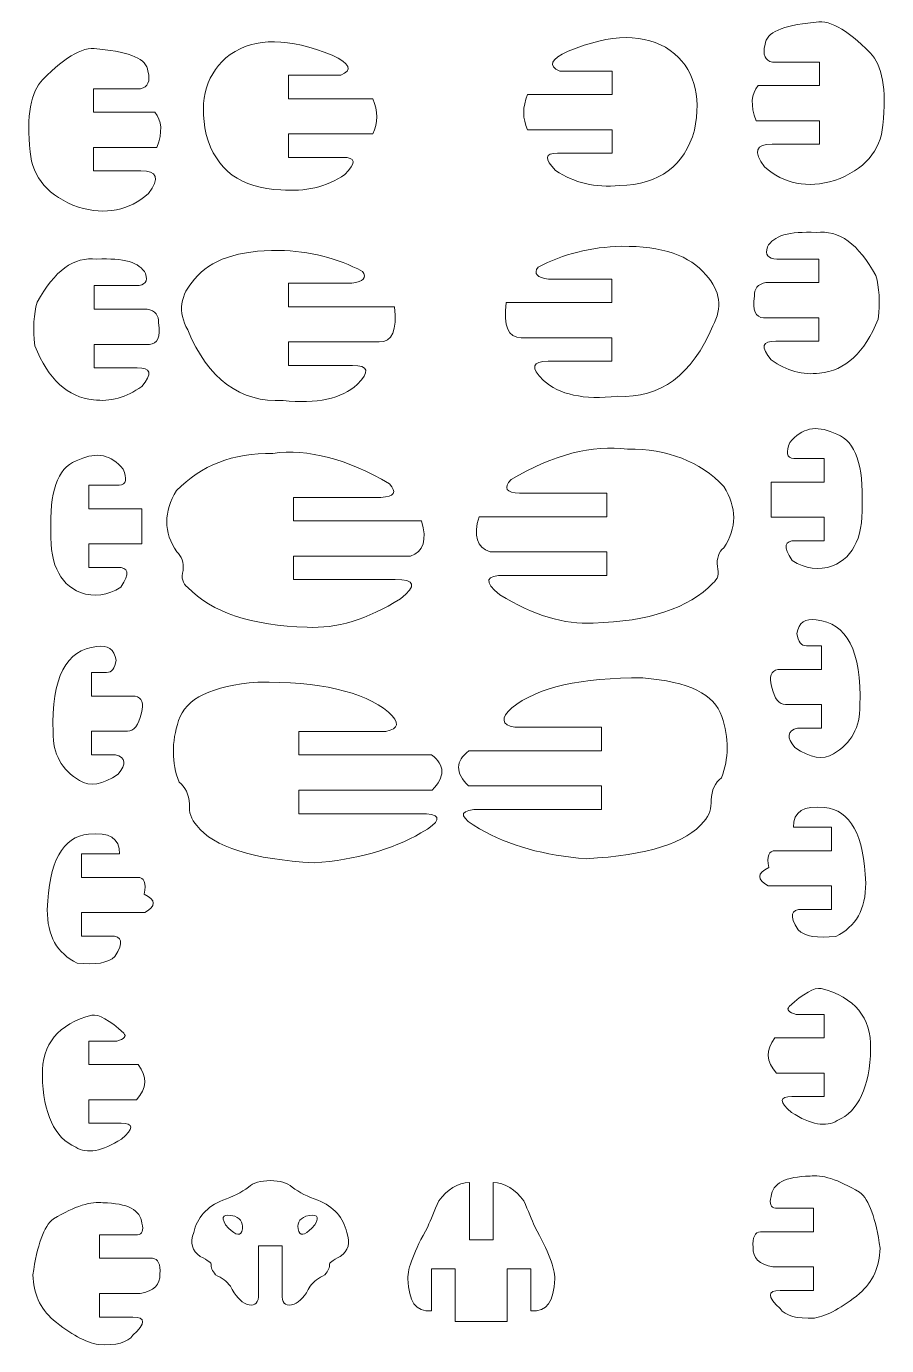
# Model space of a CAD drawing. Header units: inches. Extents: x -299 to 294, y -109 to 223.
# Drawn here: x 192.5 to 294.1, y -105.2 to 50.8 of the extents above; entities that cross this region are included whole.
import ezdxf

# ---------------------------------------------------------------- set-up
doc = ezdxf.new("R2010")
doc.units = ezdxf.units.IN
doc.header["$MEASUREMENT"] = 0
doc.layers.add('Layer 1', color=7, linetype='Continuous')

msp = doc.modelspace()

# ---------------------------------------------------------------- linework, layer by layer
at = {"layer": 'Layer 1', "color": 1, "lineweight": 9}
for points, knots in [([(280.6075, 36.8656), (278.6481, 36.9035), (278.3497, 36.012), (279.7126, 34.1896), (279.7126, 34.1896), (281.9865, 32.17), (284.7441, 31.6367), (287.9851, 32.5901), (287.9851, 32.5901), (291.5008, 33.8661), (293.4036, 36.0473), (293.6939, 39.1335), (293.6939, 39.1335), (294.1253, 43.3984), (293.6238, 46.242), (292.1899, 47.6641), (292.1899, 47.6641), (289.4001, 50.5399), (287.1585, 51.7355), (285.4652, 51.2507), (285.4652, 51.2507), (281.8211, 50.9433), (279.918, 50.0873), (279.7568, 48.6819), (279.7568, 48.6819), (279.4666, 47.439), (279.7568, 46.7433), (280.6273, 46.5944)], [0, 0, 0, 0, 0.14285714, 0.14285714, 0.14285714, 0.14285715, 0.28571429, 0.28571429, 0.28571429, 0.2857143, 0.42857143, 0.42857143, 0.42857143, 0.42857144, 0.57142857, 0.57142857, 0.57142857, 0.57142858, 0.71428571, 0.71428571, 0.71428571, 0.71428572, 0.85714286, 0.85714286, 0.85714286, 0.85714287, 1, 1, 1, 1]), ([(255.251, 35.8005), (253.7192, 35.841), (253.6383, 35.1657), (255.0092, 33.7733), (255.0092, 33.7733), (257.2025, 32.3032), (259.7182, 31.7055), (262.5563, 31.9801), (262.5563, 31.9801), (267.2812, 32.1253), (270.2324, 34.3065), (271.4094, 38.5235), (271.4094, 38.5235), (272.2965, 42.7399), (271.345, 45.8905), (268.5551, 47.9749), (268.5551, 47.9749), (265.6041, 50.0106), (261.5886, 49.9784), (256.5089, 47.8781), (256.5089, 47.8781), (254.3965, 46.916), (254.0577, 46.1331), (255.493, 45.5293)], [0, 0, 0, 0, 0.16666667, 0.16666667, 0.16666667, 0.16666668, 0.33333333, 0.33333333, 0.33333333, 0.33333334, 0.5, 0.5, 0.5, 0.50000001, 0.66666667, 0.66666667, 0.66666667, 0.66666668, 0.83333333, 0.83333333, 0.83333333, 0.83333334, 1, 1, 1, 1]), ([(205.9824, 33.7136), (207.9418, 33.7515), (208.2402, 32.8599), (206.8774, 31.0376), (206.8774, 31.0376), (204.6035, 29.018), (201.8458, 28.4847), (198.6049, 29.4381), (198.6049, 29.4381), (195.0891, 30.714), (193.1863, 32.8953), (192.896, 35.9815), (192.896, 35.9815), (192.4646, 40.2464), (192.9661, 43.09), (194.4001, 44.512), (194.4001, 44.512), (197.1898, 47.3878), (199.4314, 48.5835), (201.1247, 48.0987), (201.1247, 48.0987), (204.7689, 47.7913), (206.6719, 46.9353), (206.8332, 45.5299), (206.8332, 45.5299), (207.1233, 44.2869), (206.8332, 43.5912), (205.9626, 43.4423)], [0, 0, 0, 0, 0.14285714, 0.14285714, 0.14285714, 0.14285715, 0.28571429, 0.28571429, 0.28571429, 0.2857143, 0.42857143, 0.42857143, 0.42857143, 0.42857144, 0.57142857, 0.57142857, 0.57142857, 0.57142858, 0.71428571, 0.71428571, 0.71428571, 0.71428572, 0.85714286, 0.85714286, 0.85714286, 0.85714287, 1, 1, 1, 1]), ([(229.8592, 35.3095), (231.391, 35.3499), (231.4719, 34.6746), (230.101, 33.2822), (230.101, 33.2822), (227.9077, 31.8122), (225.392, 31.2145), (222.554, 31.4891), (222.554, 31.4891), (217.829, 31.6342), (214.8778, 33.8155), (213.7008, 38.0325), (213.7008, 38.0325), (212.8138, 42.2488), (213.7653, 45.3994), (216.5552, 47.4839), (216.5552, 47.4839), (219.5062, 49.5196), (223.5216, 49.4873), (228.6013, 47.387), (228.6013, 47.387), (230.7137, 46.4249), (231.0526, 45.642), (229.6172, 45.0382)], [0, 0, 0, 0, 0.16666667, 0.16666667, 0.16666667, 0.16666668, 0.33333333, 0.33333333, 0.33333333, 0.33333334, 0.5, 0.5, 0.5, 0.50000001, 0.66666667, 0.66666667, 0.66666667, 0.66666668, 0.83333333, 0.83333333, 0.83333333, 0.83333334, 1, 1, 1, 1]), ([(251.6974, 42.7413), (251.6974, 42.7413), (261.676, 42.7413), (261.676, 42.7413), (261.676, 42.7413), (261.676, 42.7413), (261.676, 45.5293), (261.676, 45.5293), (261.676, 45.5293), (261.676, 45.5293), (255.493, 45.5293), (255.493, 45.5293)], [0, 0, 0, 0, 0.33333333, 0.33333333, 0.33333333, 0.33333334, 0.66666667, 0.66666667, 0.66666667, 0.66666668, 1, 1, 1, 1]), ([(278.9345, 43.8064), (278.9345, 43.8064), (286.1946, 43.8064), (286.1946, 43.8064), (286.1946, 43.8064), (286.1946, 43.8064), (286.1946, 46.5944), (286.1946, 46.5944), (286.1946, 46.5944), (286.1946, 46.5944), (280.6277, 46.5944), (280.6277, 46.5944)], [0, 0, 0, 0, 0.33333333, 0.33333333, 0.33333333, 0.33333334, 0.66666667, 0.66666667, 0.66666667, 0.66666668, 1, 1, 1, 1]), ([(233.4129, 42.2502), (233.4129, 42.2502), (223.4342, 42.2502), (223.4342, 42.2502), (223.4342, 42.2502), (223.4342, 42.2502), (223.4342, 45.0382), (223.4342, 45.0382), (223.4342, 45.0382), (223.4342, 45.0382), (229.6172, 45.0382), (229.6172, 45.0382)], [0, 0, 0, 0, 0.33333333, 0.33333333, 0.33333333, 0.33333334, 0.66666667, 0.66666667, 0.66666667, 0.66666668, 1, 1, 1, 1]), ([(207.6554, 40.6543), (207.6554, 40.6543), (200.3953, 40.6543), (200.3953, 40.6543), (200.3953, 40.6543), (200.3953, 40.6543), (200.3953, 43.4423), (200.3953, 43.4423), (200.3953, 43.4423), (200.3953, 43.4423), (205.9622, 43.4423), (205.9622, 43.4423)], [0, 0, 0, 0, 0.33333333, 0.33333333, 0.33333333, 0.33333334, 0.66666667, 0.66666667, 0.66666667, 0.66666668, 1, 1, 1, 1]), ([(280.6083, 36.8656), (280.6083, 36.8656), (286.1946, 36.8656), (286.1946, 36.8656), (286.1946, 36.8656), (286.1946, 36.8656), (286.1946, 39.6536), (286.1946, 39.6536), (286.1946, 39.6536), (286.1946, 39.6536), (278.6925, 39.6536), (278.6925, 39.6536)], [0, 0, 0, 0, 0.33333333, 0.33333333, 0.33333333, 0.33333334, 0.66666667, 0.66666667, 0.66666667, 0.66666668, 1, 1, 1, 1]), ([(229.8592, 35.3095), (229.8592, 35.3095), (223.4342, 35.3095), (223.4342, 35.3095), (223.4342, 35.3095), (223.4342, 35.3095), (223.4342, 38.0975), (223.4342, 38.0975), (223.4342, 38.0975), (223.4342, 38.0975), (233.4129, 38.0975), (233.4129, 38.0975)], [0, 0, 0, 0, 0.33333333, 0.33333333, 0.33333333, 0.33333334, 0.66666667, 0.66666667, 0.66666667, 0.66666668, 1, 1, 1, 1]), ([(255.251, 35.8005), (255.251, 35.8005), (261.676, 35.8005), (261.676, 35.8005), (261.676, 35.8005), (261.676, 35.8005), (261.676, 38.5885), (261.676, 38.5885), (261.676, 38.5885), (261.676, 38.5885), (251.6974, 38.5885), (251.6974, 38.5885)], [0, 0, 0, 0, 0.33333333, 0.33333333, 0.33333333, 0.33333334, 0.66666667, 0.66666667, 0.66666667, 0.66666668, 1, 1, 1, 1]), ([(205.9816, 33.7136), (205.9816, 33.7136), (200.3953, 33.7136), (200.3953, 33.7136), (200.3953, 33.7136), (200.3953, 33.7136), (200.3953, 36.5016), (200.3953, 36.5016), (200.3953, 36.5016), (200.3953, 36.5016), (207.8974, 36.5016), (207.8974, 36.5016)], [0, 0, 0, 0, 0.33333333, 0.33333333, 0.33333333, 0.33333334, 0.66666667, 0.66666667, 0.66666667, 0.66666668, 1, 1, 1, 1]), ([(281.0188, 13.5756), (279.39, 13.6143), (279.2125, 12.8842), (280.4867, 11.3845), (280.4867, 11.3845), (282.3249, 10.0681), (284.2281, 9.5433), (286.1954, 9.8096), (286.1954, 9.8096), (289.2432, 10.1082), (291.5491, 12.2329), (293.1135, 16.1833), (293.1135, 16.1833), (293.3635, 18.243), (293.2747, 19.9638), (292.8473, 21.3452), (292.8473, 21.3452), (290.8357, 25.0772), (288.4879, 26.7737), (285.8039, 26.4345), (285.8039, 26.4345), (282.6274, 26.6121), (280.7083, 26.0466), (280.0469, 24.738), (280.0469, 24.738), (279.7409, 23.7944), (280.1117, 23.3165), (281.1597, 23.3043)], [0, 0, 0, 0, 0.14285714, 0.14285714, 0.14285714, 0.14285715, 0.28571429, 0.28571429, 0.28571429, 0.2857143, 0.42857143, 0.42857143, 0.42857143, 0.42857144, 0.57142857, 0.57142857, 0.57142857, 0.57142858, 0.71428571, 0.71428571, 0.71428571, 0.71428572, 0.85714286, 0.85714286, 0.85714286, 0.85714287, 1, 1, 1, 1]), ([(205.5711, 10.4236), (207.1999, 10.4622), (207.3775, 9.7322), (206.1032, 8.2325), (206.1032, 8.2325), (204.265, 6.9161), (202.3618, 6.3912), (200.3945, 6.6576), (200.3945, 6.6576), (197.3467, 6.9561), (195.0408, 9.0808), (193.4764, 13.0312), (193.4764, 13.0312), (193.2264, 15.0909), (193.3152, 16.8118), (193.7426, 18.1932), (193.7426, 18.1932), (195.7543, 21.9252), (198.102, 23.6217), (200.786, 23.2825), (200.786, 23.2825), (203.9625, 23.46), (205.8816, 22.8945), (206.543, 21.586), (206.543, 21.586), (206.8491, 20.6424), (206.4782, 20.1645), (205.4302, 20.1523)], [0, 0, 0, 0, 0.14285714, 0.14285714, 0.14285714, 0.14285715, 0.28571429, 0.28571429, 0.28571429, 0.2857143, 0.42857143, 0.42857143, 0.42857143, 0.42857144, 0.57142857, 0.57142857, 0.57142857, 0.57142858, 0.71428571, 0.71428571, 0.71428571, 0.71428572, 0.85714286, 0.85714286, 0.85714286, 0.85714287, 1, 1, 1, 1]), ([(230.9852, 10.7136), (232.9071, 10.7282), (233.0962, 9.9788), (231.5525, 8.4662), (231.5525, 8.4662), (229.6978, 6.7699), (226.7788, 6.1398), (222.796, 6.5758), (222.796, 6.5758), (217.7163, 6.3173), (213.9589, 9.0961), (211.5238, 14.9125), (211.5238, 14.9125), (210.3464, 17.0451), (210.6206, 19.0486), (212.3462, 20.9228), (212.3462, 20.9228), (214.1844, 23.2168), (217.5067, 24.3478), (222.3122, 24.3156), (222.3122, 24.3156), (225.9245, 24.2347), (229.2144, 23.4107), (232.1812, 21.8436), (232.1812, 21.8436), (232.7295, 21.0831), (232.3103, 20.616), (230.9235, 20.4424)], [0, 0, 0, 0, 0.14285714, 0.14285714, 0.14285714, 0.14285715, 0.28571429, 0.28571429, 0.28571429, 0.2857143, 0.42857143, 0.42857143, 0.42857143, 0.42857144, 0.57142857, 0.57142857, 0.57142857, 0.57142858, 0.71428571, 0.71428571, 0.71428571, 0.71428572, 0.85714286, 0.85714286, 0.85714286, 0.85714287, 1, 1, 1, 1]), ([(254.125, 11.2047), (252.2032, 11.2192), (252.014, 10.4699), (253.5578, 8.9572), (253.5578, 8.9572), (255.4125, 7.2609), (258.3314, 6.6308), (262.3142, 7.0669), (262.3142, 7.0669), (267.394, 6.8084), (271.1513, 9.5871), (273.5864, 15.4036), (273.5864, 15.4036), (274.7638, 17.5361), (274.4896, 19.5396), (272.764, 21.4138), (272.764, 21.4138), (270.9258, 23.7079), (267.6035, 24.8388), (262.7981, 24.8066), (262.7981, 24.8066), (259.1857, 24.7257), (255.8959, 23.9017), (252.929, 22.3347), (252.929, 22.3347), (252.3807, 21.5741), (252.7999, 21.107), (254.1867, 20.9334)], [0, 0, 0, 0, 0.14285714, 0.14285714, 0.14285714, 0.14285715, 0.28571429, 0.28571429, 0.28571429, 0.2857143, 0.42857143, 0.42857143, 0.42857143, 0.42857144, 0.57142857, 0.57142857, 0.57142857, 0.57142858, 0.71428571, 0.71428571, 0.71428571, 0.71428572, 0.85714286, 0.85714286, 0.85714286, 0.85714287, 1, 1, 1, 1]), ([(279.8613, 20.5163), (279.8613, 20.5163), (286.0979, 20.5163), (286.0979, 20.5163), (286.0979, 20.5163), (286.0979, 20.5163), (286.0979, 23.3043), (286.0979, 23.3043), (286.0979, 23.3043), (286.0979, 23.3043), (281.1597, 23.3043), (281.1597, 23.3043)], [0, 0, 0, 0, 0.33333333, 0.33333333, 0.33333333, 0.33333334, 0.66666667, 0.66666667, 0.66666667, 0.66666668, 1, 1, 1, 1]), ([(235.9555, 17.6544), (235.9555, 17.6544), (223.4487, 17.6544), (223.4487, 17.6544), (223.4487, 17.6544), (223.4487, 17.6544), (223.4487, 20.4424), (223.4487, 20.4424), (223.4487, 20.4424), (223.4487, 20.4424), (230.9235, 20.4424), (230.9235, 20.4424)], [0, 0, 0, 0, 0.33333333, 0.33333333, 0.33333333, 0.33333334, 0.66666667, 0.66666667, 0.66666667, 0.66666668, 1, 1, 1, 1]), ([(249.1548, 18.1454), (249.1548, 18.1454), (261.6615, 18.1454), (261.6615, 18.1454), (261.6615, 18.1454), (261.6615, 18.1454), (261.6615, 20.9334), (261.6615, 20.9334), (261.6615, 20.9334), (261.6615, 20.9334), (254.1867, 20.9334), (254.1867, 20.9334)], [0, 0, 0, 0, 0.33333333, 0.33333333, 0.33333333, 0.33333334, 0.66666667, 0.66666667, 0.66666667, 0.66666668, 1, 1, 1, 1]), ([(279.8613, 20.5163), (278.8938, 20.3254), (278.4424, 19.7892), (278.5075, 18.908), (278.5075, 18.908), (278.2698, 17.2218), (278.631, 16.3736), (279.5916, 16.3636)], [0, 0, 0, 0, 0.5, 0.5, 0.5, 0.50000001, 1, 1, 1, 1]), ([(206.7287, 17.3643), (206.7287, 17.3643), (200.492, 17.3643), (200.492, 17.3643), (200.492, 17.3643), (200.492, 17.3643), (200.492, 20.1523), (200.492, 20.1523), (200.492, 20.1523), (200.492, 20.1523), (205.4302, 20.1523), (205.4302, 20.1523)], [0, 0, 0, 0, 0.33333333, 0.33333333, 0.33333333, 0.33333334, 0.66666667, 0.66666667, 0.66666667, 0.66666668, 1, 1, 1, 1]), ([(206.7287, 17.3643), (207.6961, 17.1734), (208.1475, 16.6371), (208.0825, 15.756), (208.0825, 15.756), (208.3201, 14.0697), (207.9589, 13.2216), (206.9984, 13.2116)], [0, 0, 0, 0, 0.5, 0.5, 0.5, 0.50000001, 1, 1, 1, 1]), ([(281.0186, 13.5756), (281.0186, 13.5756), (286.0979, 13.5756), (286.0979, 13.5756), (286.0979, 13.5756), (286.0979, 13.5756), (286.0979, 16.3636), (286.0979, 16.3636), (286.0979, 16.3636), (286.0979, 16.3636), (279.5912, 16.3636), (279.5912, 16.3636)], [0, 0, 0, 0, 0.33333333, 0.33333333, 0.33333333, 0.33333334, 0.66666667, 0.66666667, 0.66666667, 0.66666668, 1, 1, 1, 1]), ([(205.5713, 10.4236), (205.5713, 10.4236), (200.492, 10.4236), (200.492, 10.4236), (200.492, 10.4236), (200.492, 10.4236), (200.492, 13.2116), (200.492, 13.2116), (200.492, 13.2116), (200.492, 13.2116), (206.9987, 13.2116), (206.9987, 13.2116)], [0, 0, 0, 0, 0.33333333, 0.33333333, 0.33333333, 0.33333334, 0.66666667, 0.66666667, 0.66666667, 0.66666668, 1, 1, 1, 1]), ([(230.9858, 10.7136), (230.9858, 10.7136), (223.4487, 10.7136), (223.4487, 10.7136), (223.4487, 10.7136), (223.4487, 10.7136), (223.4487, 13.5016), (223.4487, 13.5016), (223.4487, 13.5016), (223.4487, 13.5016), (234.1648, 13.5014), (234.1648, 13.5014)], [0, 0, 0, 0, 0.33333333, 0.33333333, 0.33333333, 0.33333334, 0.66666667, 0.66666667, 0.66666667, 0.66666668, 1, 1, 1, 1]), ([(254.1245, 11.2047), (254.1245, 11.2047), (261.6615, 11.2047), (261.6615, 11.2047), (261.6615, 11.2047), (261.6615, 11.2047), (261.6615, 13.9927), (261.6615, 13.9927), (261.6615, 13.9927), (261.6615, 13.9927), (250.9454, 13.9925), (250.9454, 13.9925)], [0, 0, 0, 0, 0.33333333, 0.33333333, 0.33333333, 0.33333334, 0.66666667, 0.66666667, 0.66666667, 0.66666668, 1, 1, 1, 1]), ([(283.385, -10.0264), (282.0468, -9.95), (281.9016, -10.7213), (282.9498, -12.3408), (282.9498, -12.3408), (284.5139, -13.3588), (286.1103, -13.5688), (287.7391, -12.9709), (287.7391, -12.9709), (290.3192, -11.9535), (291.4803, -9.2874), (291.2222, -4.9736), (291.2222, -4.9736), (291.3193, -0.4984), (290.1904, 2.0706), (287.8358, 2.7331), (287.8358, 2.7331), (285.8041, 3.6862), (284.0946, 3.3146), (282.7077, 1.6183), (282.7077, 1.6183), (282.176, 0.4474), (282.3208, -0.1912), (283.1432, -0.2976)], [0, 0, 0, 0, 0.16666667, 0.16666667, 0.16666667, 0.16666668, 0.33333333, 0.33333333, 0.33333333, 0.33333334, 0.5, 0.5, 0.5, 0.50000001, 0.66666667, 0.66666667, 0.66666667, 0.66666668, 0.83333333, 0.83333333, 0.83333333, 0.83333334, 1, 1, 1, 1]), ([(203.2049, -13.1784), (204.5432, -13.102), (204.6883, -13.8733), (203.6402, -15.4928), (203.6402, -15.4928), (202.076, -16.5109), (200.4796, -16.7209), (198.8508, -16.123), (198.8508, -16.123), (196.2707, -15.1055), (195.1096, -12.4395), (195.3677, -8.1257), (195.3677, -8.1257), (195.2706, -3.6504), (196.3995, -1.0814), (198.7542, -0.4189), (198.7542, -0.4189), (200.7858, 0.5341), (202.4954, 0.1625), (203.8822, -1.5338), (203.8822, -1.5338), (204.4139, -2.7046), (204.2691, -3.3432), (203.4467, -3.4497)], [0, 0, 0, 0, 0.16666667, 0.16666667, 0.16666667, 0.16666668, 0.33333333, 0.33333333, 0.33333333, 0.33333334, 0.5, 0.5, 0.5, 0.50000001, 0.66666667, 0.66666667, 0.66666667, 0.66666668, 0.83333333, 0.83333333, 0.83333333, 0.83333334, 1, 1, 1, 1]), ([(236.0515, -14.6064), (238.4222, -14.5569), (238.632, -15.3157), (236.6805, -16.8833), (236.6805, -16.8833), (232.7456, -19.3229), (229.069, -20.4376), (225.6503, -20.2276), (225.6503, -20.2276), (219.0709, -20.0498), (214.362, -18.4826), (211.5238, -15.5261), (211.5238, -15.5261), (210.9231, -15.0578), (210.7444, -14.3953), (210.9875, -13.5389), (210.9875, -13.5389), (211.0761, -12.5617), (210.8263, -11.8265), (210.2376, -11.3335), (210.2376, -11.3335), (208.6695, -8.9992), (208.6628, -6.5836), (210.2177, -4.0873), (210.2177, -4.0873), (213.0717, -1.0985), (216.8614, 0.3717), (221.5866, 0.3233), (221.5866, 0.3233), (225.7631, 0.8723), (230.359, -0.3231), (235.3742, -3.2633), (235.3742, -3.2633), (236.2935, -4.2764), (235.9549, -4.8144), (234.3583, -4.8777)], [0, 0, 0, 0, 0.11111111, 0.11111111, 0.11111111, 0.11111112, 0.22222222, 0.22222222, 0.22222222, 0.22222223, 0.33333333, 0.33333333, 0.33333333, 0.33333334, 0.44444444, 0.44444444, 0.44444444, 0.44444445, 0.55555556, 0.55555556, 0.55555556, 0.55555557, 0.66666667, 0.66666667, 0.66666667, 0.66666668, 0.77777778, 0.77777778, 0.77777778, 0.77777779, 0.88888889, 0.88888889, 0.88888889, 0.8888889, 1, 1, 1, 1]), ([(249.0587, -14.1154), (246.688, -14.0659), (246.4782, -14.8247), (248.4297, -16.3923), (248.4297, -16.3923), (252.3646, -18.8318), (256.0412, -19.9465), (259.4599, -19.7366), (259.4599, -19.7366), (266.0394, -19.5588), (270.7482, -17.9916), (273.5864, -15.035), (273.5864, -15.035), (274.1871, -14.5668), (274.3659, -13.9042), (274.1227, -13.0478), (274.1227, -13.0478), (274.0341, -12.0706), (274.284, -11.3354), (274.8727, -10.8424), (274.8727, -10.8424), (276.4408, -8.5082), (276.4474, -6.0926), (274.8925, -3.5963), (274.8925, -3.5963), (272.0386, -0.6075), (268.2488, 0.8627), (263.5237, 0.8144), (263.5237, 0.8144), (259.3472, 1.3634), (254.7513, 0.168), (249.736, -2.7723), (249.736, -2.7723), (248.8167, -3.7854), (249.1553, -4.3234), (250.7519, -4.3866)], [0, 0, 0, 0, 0.11111111, 0.11111111, 0.11111111, 0.11111112, 0.22222222, 0.22222222, 0.22222222, 0.22222223, 0.33333333, 0.33333333, 0.33333333, 0.33333334, 0.44444444, 0.44444444, 0.44444444, 0.44444445, 0.55555556, 0.55555556, 0.55555556, 0.55555557, 0.66666667, 0.66666667, 0.66666667, 0.66666668, 0.77777778, 0.77777778, 0.77777778, 0.77777779, 0.88888889, 0.88888889, 0.88888889, 0.8888889, 1, 1, 1, 1]), ([(280.4912, -3.0856), (280.4912, -3.0856), (286.7279, -3.0856), (286.7279, -3.0856), (286.7279, -3.0856), (286.7279, -3.0856), (286.7279, -0.2976), (286.7279, -0.2976), (286.7279, -0.2976), (286.7279, -0.2976), (283.1436, -0.2976), (283.1436, -0.2976)], [0, 0, 0, 0, 0.33333333, 0.33333333, 0.33333333, 0.33333334, 0.66666667, 0.66666667, 0.66666667, 0.66666668, 1, 1, 1, 1]), ([(206.0987, -6.2377), (206.0987, -6.2377), (199.862, -6.2377), (199.862, -6.2377), (199.862, -6.2377), (199.862, -6.2377), (199.862, -3.4497), (199.862, -3.4497), (199.862, -3.4497), (199.862, -3.4497), (203.4463, -3.4497), (203.4463, -3.4497)], [0, 0, 0, 0, 0.33333333, 0.33333333, 0.33333333, 0.33333334, 0.66666667, 0.66666667, 0.66666667, 0.66666668, 1, 1, 1, 1]), ([(245.962, -7.1747), (245.962, -7.1747), (261.0614, -7.1747), (261.0614, -7.1747), (261.0614, -7.1747), (261.0614, -7.1747), (261.0614, -4.3866), (261.0614, -4.3866), (261.0614, -4.3866), (261.0614, -4.3866), (250.7508, -4.3866), (250.7508, -4.3866)], [0, 0, 0, 0, 0.33333333, 0.33333333, 0.33333333, 0.33333334, 0.66666667, 0.66666667, 0.66666667, 0.66666668, 1, 1, 1, 1]), ([(239.1483, -7.6657), (239.1483, -7.6657), (224.0488, -7.6657), (224.0488, -7.6657), (224.0488, -7.6657), (224.0488, -7.6657), (224.0488, -4.8777), (224.0488, -4.8777), (224.0488, -4.8777), (224.0488, -4.8777), (234.3595, -4.8777), (234.3595, -4.8777)], [0, 0, 0, 0, 0.33333333, 0.33333333, 0.33333333, 0.33333334, 0.66666667, 0.66666667, 0.66666667, 0.66666668, 1, 1, 1, 1]), ([(283.3848, -10.0264), (283.3848, -10.0264), (286.7279, -10.0264), (286.7279, -10.0264), (286.7279, -10.0264), (286.7279, -10.0264), (286.7279, -7.2384), (286.7279, -7.2384), (286.7279, -7.2384), (286.7279, -7.2384), (280.4912, -7.2384), (280.4912, -7.2384)], [0, 0, 0, 0, 0.33333333, 0.33333333, 0.33333333, 0.33333334, 0.66666667, 0.66666667, 0.66666667, 0.66666668, 1, 1, 1, 1]), ([(203.2051, -13.1784), (203.2051, -13.1784), (199.862, -13.1784), (199.862, -13.1784), (199.862, -13.1784), (199.862, -13.1784), (199.862, -10.3904), (199.862, -10.3904), (199.862, -10.3904), (199.862, -10.3904), (206.0987, -10.3904), (206.0987, -10.3904)], [0, 0, 0, 0, 0.33333333, 0.33333333, 0.33333333, 0.33333334, 0.66666667, 0.66666667, 0.66666667, 0.66666668, 1, 1, 1, 1]), ([(236.0521, -14.6064), (236.0521, -14.6064), (224.0488, -14.6064), (224.0488, -14.6064), (224.0488, -14.6064), (224.0488, -14.6064), (224.0488, -11.8184), (224.0488, -11.8184), (224.0488, -11.8184), (224.0488, -11.8184), (237.8416, -11.8184), (237.8416, -11.8184)], [0, 0, 0, 0, 0.33333333, 0.33333333, 0.33333333, 0.33333334, 0.66666667, 0.66666667, 0.66666667, 0.66666668, 1, 1, 1, 1]), ([(249.0581, -14.1154), (249.0581, -14.1154), (261.0614, -14.1154), (261.0614, -14.1154), (261.0614, -14.1154), (261.0614, -14.1154), (261.0614, -11.3274), (261.0614, -11.3274), (261.0614, -11.3274), (261.0614, -11.3274), (247.2686, -11.3274), (247.2686, -11.3274)], [0, 0, 0, 0, 0.33333333, 0.33333333, 0.33333333, 0.33333334, 0.66666667, 0.66666667, 0.66666667, 0.66666668, 1, 1, 1, 1]), ([(283.5785, -32.1567), (282.3856, -32.5044), (282.2888, -33.2663), (283.2884, -34.4431), (283.2884, -34.4431), (285.1266, -35.7355), (286.6423, -35.9938), (287.8358, -35.2184), (287.8358, -35.2184), (289.9484, -33.9583), (290.9965, -32.0517), (290.9804, -29.499), (290.9804, -29.499), (291.158, -23.0526), (289.4324, -19.6757), (285.8039, -19.3689), (285.8039, -19.3689), (284.498, -19.1592), (283.74, -19.6922), (283.5302, -20.9684), (283.5302, -20.9684), (283.6752, -21.9682), (284.0462, -22.4547), (284.6428, -22.428)], [0, 0, 0, 0, 0.16666667, 0.16666667, 0.16666667, 0.16666668, 0.33333333, 0.33333333, 0.33333333, 0.33333334, 0.5, 0.5, 0.5, 0.50000001, 0.66666667, 0.66666667, 0.66666667, 0.66666668, 0.83333333, 0.83333333, 0.83333333, 0.83333334, 1, 1, 1, 1]), ([(203.0114, -35.3088), (204.2043, -35.6564), (204.3012, -36.4184), (203.3015, -37.5951), (203.3015, -37.5951), (201.4633, -38.8876), (199.9477, -39.1459), (198.7542, -38.3704), (198.7542, -38.3704), (196.6415, -37.1103), (195.5934, -35.2037), (195.6095, -32.651), (195.6095, -32.651), (195.4319, -26.2047), (197.1576, -22.8278), (200.786, -22.521), (200.786, -22.521), (202.0919, -22.3112), (202.8499, -22.8443), (203.0597, -24.1204), (203.0597, -24.1204), (202.9148, -25.1202), (202.5437, -25.6068), (201.9471, -25.58)], [0, 0, 0, 0, 0.16666667, 0.16666667, 0.16666667, 0.16666668, 0.33333333, 0.33333333, 0.33333333, 0.33333334, 0.5, 0.5, 0.5, 0.50000001, 0.66666667, 0.66666667, 0.66666667, 0.66666668, 0.83333333, 0.83333333, 0.83333333, 0.83333334, 1, 1, 1, 1]), ([(281.2563, -25.216), (281.2563, -25.216), (286.438, -25.216), (286.438, -25.216), (286.438, -25.216), (286.438, -25.216), (286.438, -22.428), (286.438, -22.428), (286.438, -22.428), (286.438, -22.428), (284.6426, -22.428), (284.6426, -22.428)], [0, 0, 0, 0, 0.33333333, 0.33333333, 0.33333333, 0.33333334, 0.66666667, 0.66666667, 0.66666667, 0.66666668, 1, 1, 1, 1]), ([(205.3336, -28.368), (205.3336, -28.368), (200.152, -28.368), (200.152, -28.368), (200.152, -28.368), (200.152, -28.368), (200.152, -25.58), (200.152, -25.58), (200.152, -25.58), (200.152, -25.58), (201.9473, -25.58), (201.9473, -25.58)], [0, 0, 0, 0, 0.33333333, 0.33333333, 0.33333333, 0.33333334, 0.66666667, 0.66666667, 0.66666667, 0.66666668, 1, 1, 1, 1]), ([(245.3576, -41.7907), (243.4954, -42.0003), (243.7128, -42.7595), (246.0109, -44.068), (246.0109, -44.068), (249.4779, -46.0554), (253.6868, -47.2349), (258.6373, -47.6064), (258.6373, -47.6064), (265.8783, -47.2025), (270.5066, -45.7323), (272.522, -43.1957), (272.522, -43.1957), (273.1792, -42.4529), (273.4629, -41.6124), (273.3729, -40.6752), (273.3729, -40.6752), (273.4454, -39.4798), (273.8565, -38.6073), (274.6065, -38.0581), (274.6065, -38.0581), (275.4895, -35.7639), (275.504, -33.3403), (274.6507, -30.7876), (274.6507, -30.7876), (273.8284, -28.1703), (270.7162, -26.6514), (265.3137, -26.2314), (265.3137, -26.2314), (258.025, -26.1509), (252.8644, -27.3302), (249.8326, -29.7698), (249.8326, -29.7698), (248.4944, -31.009), (248.6071, -31.7731), (250.1713, -32.062)], [0, 0, 0, 0, 0.11111111, 0.11111111, 0.11111111, 0.11111112, 0.22222222, 0.22222222, 0.22222222, 0.22222223, 0.33333333, 0.33333333, 0.33333333, 0.33333334, 0.44444444, 0.44444444, 0.44444444, 0.44444445, 0.55555556, 0.55555556, 0.55555556, 0.55555557, 0.66666667, 0.66666667, 0.66666667, 0.66666668, 0.77777778, 0.77777778, 0.77777778, 0.77777779, 0.88888889, 0.88888889, 0.88888889, 0.8888889, 1, 1, 1, 1]), ([(281.2565, -25.216), (280.4665, -25.4116), (280.2243, -26.0799), (280.5307, -27.2211), (280.5307, -27.2211), (280.8855, -28.7023), (281.4339, -29.4182), (282.1756, -29.3687)], [0, 0, 0, 0, 0.5, 0.5, 0.5, 0.50000001, 1, 1, 1, 1]), ([(239.7527, -42.2818), (241.6148, -42.4913), (241.3974, -43.2505), (239.0993, -44.5591), (239.0993, -44.5591), (235.6323, -46.5465), (231.4234, -47.726), (226.473, -48.0974), (226.473, -48.0974), (219.2319, -47.6936), (214.6036, -46.2233), (212.5883, -43.6868), (212.5883, -43.6868), (211.931, -42.9439), (211.6473, -42.1034), (211.7373, -41.1663), (211.7373, -41.1663), (211.6648, -39.9709), (211.2537, -39.0984), (210.5037, -38.5492), (210.5037, -38.5492), (209.6208, -36.255), (209.6062, -33.8313), (210.4595, -31.2786), (210.4595, -31.2786), (211.2818, -28.6613), (214.394, -27.1424), (219.7965, -26.7225), (219.7965, -26.7225), (227.0852, -26.6419), (232.2459, -27.8212), (235.2776, -30.2608), (235.2776, -30.2608), (236.6159, -31.5), (236.5031, -32.2641), (234.9389, -32.553)], [0, 0, 0, 0, 0.11111111, 0.11111111, 0.11111111, 0.11111112, 0.22222222, 0.22222222, 0.22222222, 0.22222223, 0.33333333, 0.33333333, 0.33333333, 0.33333334, 0.44444444, 0.44444444, 0.44444444, 0.44444445, 0.55555556, 0.55555556, 0.55555556, 0.55555557, 0.66666667, 0.66666667, 0.66666667, 0.66666668, 0.77777778, 0.77777778, 0.77777778, 0.77777779, 0.88888889, 0.88888889, 0.88888889, 0.8888889, 1, 1, 1, 1]), ([(205.3334, -28.368), (206.1235, -28.5637), (206.3657, -29.2319), (206.0592, -30.3731), (206.0592, -30.3731), (205.7045, -31.8543), (205.156, -32.5703), (204.4143, -32.5208)], [0, 0, 0, 0, 0.5, 0.5, 0.5, 0.50000001, 1, 1, 1, 1]), ([(283.5781, -32.1567), (283.5781, -32.1567), (286.438, -32.1567), (286.438, -32.1567), (286.438, -32.1567), (286.438, -32.1567), (286.438, -29.3687), (286.438, -29.3687), (286.438, -29.3687), (286.438, -29.3687), (282.1752, -29.3687), (282.1752, -29.3687)], [0, 0, 0, 0, 0.33333333, 0.33333333, 0.33333333, 0.33333334, 0.66666667, 0.66666667, 0.66666667, 0.66666668, 1, 1, 1, 1]), ([(203.0118, -35.3088), (203.0118, -35.3088), (200.152, -35.3088), (200.152, -35.3088), (200.152, -35.3088), (200.152, -35.3088), (200.152, -32.5208), (200.152, -32.5208), (200.152, -32.5208), (200.152, -32.5208), (204.4147, -32.5208), (204.4147, -32.5208)], [0, 0, 0, 0, 0.33333333, 0.33333333, 0.33333333, 0.33333334, 0.66666667, 0.66666667, 0.66666667, 0.66666668, 1, 1, 1, 1]), ([(240.3577, -35.341), (240.3577, -35.341), (224.6797, -35.341), (224.6797, -35.341), (224.6797, -35.341), (224.6797, -35.341), (224.6797, -32.553), (224.6797, -32.553), (224.6797, -32.553), (224.6797, -32.553), (234.9385, -32.553), (234.9385, -32.553)], [0, 0, 0, 0, 0.33333333, 0.33333333, 0.33333333, 0.33333334, 0.66666667, 0.66666667, 0.66666667, 0.66666668, 1, 1, 1, 1]), ([(244.7525, -34.85), (244.7525, -34.85), (260.4305, -34.85), (260.4305, -34.85), (260.4305, -34.85), (260.4305, -34.85), (260.4305, -32.062), (260.4305, -32.062), (260.4305, -32.062), (260.4305, -32.062), (250.1717, -32.062), (250.1717, -32.062)], [0, 0, 0, 0, 0.33333333, 0.33333333, 0.33333333, 0.33333334, 0.66666667, 0.66666667, 0.66666667, 0.66666668, 1, 1, 1, 1]), ([(239.7527, -42.2818), (239.7527, -42.2818), (224.6797, -42.2818), (224.6797, -42.2818), (224.6797, -42.2818), (224.6797, -42.2818), (224.6797, -39.4938), (224.6797, -39.4938), (224.6797, -39.4938), (224.6797, -39.4938), (240.406, -39.494), (240.406, -39.494)], [0, 0, 0, 0, 0.33333333, 0.33333333, 0.33333333, 0.33333334, 0.66666667, 0.66666667, 0.66666667, 0.66666668, 1, 1, 1, 1]), ([(245.3576, -41.7907), (245.3576, -41.7907), (260.4305, -41.7907), (260.4305, -41.7907), (260.4305, -41.7907), (260.4305, -41.7907), (260.4305, -39.0027), (260.4305, -39.0027), (260.4305, -39.0027), (260.4305, -39.0027), (244.7042, -39.0029), (244.7042, -39.0029)], [0, 0, 0, 0, 0.33333333, 0.33333333, 0.33333333, 0.33333334, 0.66666667, 0.66666667, 0.66666667, 0.66666668, 1, 1, 1, 1]), ([(284.2075, -53.6106), (282.7724, -53.5562), (282.5948, -54.3564), (283.6754, -56.0117), (283.6754, -56.0117), (284.4493, -56.7872), (285.9329, -57.0456), (288.1259, -56.7872), (288.1259, -56.7872), (290.4966, -55.6564), (291.6738, -53.5558), (291.6577, -50.4862), (291.6577, -50.4862), (291.4805, -44.7992), (289.8515, -41.8263), (286.7715, -41.5679), (286.7715, -41.5679), (284.3124, -41.2491), (283.0949, -42.0202), (283.1193, -43.8819)], [0, 0, 0, 0, 0.2, 0.2, 0.2, 0.20000001, 0.4, 0.4, 0.4, 0.40000001, 0.6, 0.6, 0.6, 0.60000001, 0.8, 0.8, 0.8, 0.80000001, 1, 1, 1, 1]), ([(202.3824, -56.7627), (203.8175, -56.7083), (203.9951, -57.5085), (202.9146, -59.1637), (202.9146, -59.1637), (202.1406, -59.9392), (200.657, -60.1977), (198.464, -59.9392), (198.464, -59.9392), (196.0933, -58.8084), (194.9161, -56.7079), (194.9322, -53.6382), (194.9322, -53.6382), (195.1094, -47.9512), (196.7384, -44.9784), (199.8184, -44.7199), (199.8184, -44.7199), (202.2775, -44.4011), (203.495, -45.1723), (203.4707, -47.0339)], [0, 0, 0, 0, 0.2, 0.2, 0.2, 0.20000001, 0.4, 0.4, 0.4, 0.40000001, 0.6, 0.6, 0.6, 0.60000001, 0.8, 0.8, 0.8, 0.80000001, 1, 1, 1, 1]), ([(280.9664, -46.6699), (280.9664, -46.6699), (287.5977, -46.6699), (287.5977, -46.6699), (287.5977, -46.6699), (287.5977, -46.6699), (287.5977, -43.8819), (287.5977, -43.8819), (287.5977, -43.8819), (287.5977, -43.8819), (283.1197, -43.8819), (283.1197, -43.8819)], [0, 0, 0, 0, 0.33333333, 0.33333333, 0.33333333, 0.33333334, 0.66666667, 0.66666667, 0.66666667, 0.66666668, 1, 1, 1, 1]), ([(280.9662, -46.6699), (280.1921, -46.6408), (279.9338, -47.299), (280.1921, -48.6443), (280.1921, -48.6443), (278.7893, -49.34), (278.773, -50.0662), (280.1437, -50.8226)], [0, 0, 0, 0, 0.5, 0.5, 0.5, 0.50000001, 1, 1, 1, 1]), ([(205.6235, -49.8219), (205.6235, -49.8219), (198.9922, -49.8219), (198.9922, -49.8219), (198.9922, -49.8219), (198.9922, -49.8219), (198.9922, -47.0339), (198.9922, -47.0339), (198.9922, -47.0339), (198.9922, -47.0339), (203.4703, -47.0339), (203.4703, -47.0339)], [0, 0, 0, 0, 0.33333333, 0.33333333, 0.33333333, 0.33333334, 0.66666667, 0.66666667, 0.66666667, 0.66666668, 1, 1, 1, 1]), ([(205.6237, -49.8219), (206.3979, -49.7929), (206.6562, -50.4511), (206.3979, -51.7964), (206.3979, -51.7964), (207.8006, -52.4921), (207.8169, -53.2183), (206.4462, -53.9747)], [0, 0, 0, 0, 0.5, 0.5, 0.5, 0.50000001, 1, 1, 1, 1]), ([(284.2079, -53.6106), (284.2079, -53.6106), (287.5977, -53.6106), (287.5977, -53.6106), (287.5977, -53.6106), (287.5977, -53.6106), (287.5977, -50.8226), (287.5977, -50.8226), (287.5977, -50.8226), (287.5977, -50.8226), (280.1439, -50.8226), (280.1439, -50.8226)], [0, 0, 0, 0, 0.33333333, 0.33333333, 0.33333333, 0.33333334, 0.66666667, 0.66666667, 0.66666667, 0.66666668, 1, 1, 1, 1]), ([(202.382, -56.7627), (202.382, -56.7627), (198.9922, -56.7627), (198.9922, -56.7627), (198.9922, -56.7627), (198.9922, -56.7627), (198.9922, -53.9747), (198.9922, -53.9747), (198.9922, -53.9747), (198.9922, -53.9747), (206.446, -53.9747), (206.446, -53.9747)], [0, 0, 0, 0, 0.33333333, 0.33333333, 0.33333333, 0.33333334, 0.66666667, 0.66666667, 0.66666667, 0.66666668, 1, 1, 1, 1]), ([(282.9297, -75.741), (281.4302, -75.7306), (281.4141, -76.3517), (282.8814, -77.6048), (282.8814, -77.6048), (285.1714, -79.0588), (286.9774, -79.3817), (288.2997, -78.574), (288.2997, -78.574), (290.8192, -77.4351), (292.1319, -74.5996), (292.2382, -70.0676), (292.2382, -70.0676), (292.3189, -66.3682), (290.3678, -63.9931), (286.3845, -62.9428), (286.3845, -62.9428), (285.5784, -62.8136), (284.3204, -63.5244), (282.6111, -65.0753), (282.6111, -65.0753), (282.2725, -65.4739), (282.5463, -65.7862), (283.4334, -66.0123)], [0, 0, 0, 0, 0.16666667, 0.16666667, 0.16666667, 0.16666668, 0.33333333, 0.33333333, 0.33333333, 0.33333334, 0.5, 0.5, 0.5, 0.50000001, 0.66666667, 0.66666667, 0.66666667, 0.66666668, 0.83333333, 0.83333333, 0.83333333, 0.83333334, 1, 1, 1, 1]), ([(203.6602, -78.893), (205.1598, -78.8826), (205.1759, -79.5037), (203.7085, -80.7569), (203.7085, -80.7569), (201.4185, -82.2108), (199.6126, -82.5337), (198.2902, -81.726), (198.2902, -81.726), (195.7708, -80.5872), (194.458, -77.7516), (194.3517, -73.2196), (194.3517, -73.2196), (194.271, -69.5202), (196.2222, -67.1451), (200.2054, -66.0948), (200.2054, -66.0948), (201.0115, -65.9656), (202.2695, -66.6764), (203.9788, -68.2274), (203.9788, -68.2274), (204.3175, -68.6259), (204.0436, -68.9382), (203.1566, -69.1643)], [0, 0, 0, 0, 0.16666667, 0.16666667, 0.16666667, 0.16666668, 0.33333333, 0.33333333, 0.33333333, 0.33333334, 0.5, 0.5, 0.5, 0.50000001, 0.66666667, 0.66666667, 0.66666667, 0.66666668, 0.83333333, 0.83333333, 0.83333333, 0.83333334, 1, 1, 1, 1]), ([(280.9175, -68.8003), (280.9175, -68.8003), (286.7279, -68.8003), (286.7279, -68.8003), (286.7279, -68.8003), (286.7279, -68.8003), (286.7279, -66.0123), (286.7279, -66.0123), (286.7279, -66.0123), (286.7279, -66.0123), (283.4332, -66.0123), (283.4332, -66.0123)], [0, 0, 0, 0, 0.33333333, 0.33333333, 0.33333333, 0.33333334, 0.66666667, 0.66666667, 0.66666667, 0.66666668, 1, 1, 1, 1]), ([(205.6724, -71.9523), (205.6724, -71.9523), (199.862, -71.9523), (199.862, -71.9523), (199.862, -71.9523), (199.862, -71.9523), (199.862, -69.1643), (199.862, -69.1643), (199.862, -69.1643), (199.862, -69.1643), (203.1568, -69.1643), (203.1568, -69.1643)], [0, 0, 0, 0, 0.33333333, 0.33333333, 0.33333333, 0.33333334, 0.66666667, 0.66666667, 0.66666667, 0.66666668, 1, 1, 1, 1]), ([(282.9297, -75.741), (282.9297, -75.741), (286.7279, -75.741), (286.7279, -75.741), (286.7279, -75.741), (286.7279, -75.741), (286.7279, -72.953), (286.7279, -72.953), (286.7279, -72.953), (286.7279, -72.953), (281.1114, -72.953), (281.1114, -72.953)], [0, 0, 0, 0, 0.33333333, 0.33333333, 0.33333333, 0.33333334, 0.66666667, 0.66666667, 0.66666667, 0.66666668, 1, 1, 1, 1]), ([(203.6602, -78.893), (203.6602, -78.893), (199.862, -78.893), (199.862, -78.893), (199.862, -78.893), (199.862, -78.893), (199.862, -76.105), (199.862, -76.105), (199.862, -76.105), (199.862, -76.105), (205.4786, -76.105), (205.4786, -76.105)], [0, 0, 0, 0, 0.33333333, 0.33333333, 0.33333333, 0.33333334, 0.66666667, 0.66666667, 0.66666667, 0.66666668, 1, 1, 1, 1]), ([(219.8882, -99.4141), (219.8018, -100.2866), (219.3319, -100.5773), (218.479, -100.2868), (218.479, -100.2868), (217.7941, -99.9957), (217.157, -99.2849), (216.5683, -98.1539), (216.5683, -98.1539), (216.1491, -97.5964), (215.5683, -97.1521), (214.8266, -96.8209), (214.8266, -96.8209), (214.4237, -96.2959), (214.2461, -95.884), (214.2944, -95.5851), (214.2944, -95.5851), (214.3671, -95.4154), (213.9399, -95.1003), (213.0125, -94.6399), (213.0125, -94.6399), (212.0451, -93.9695), (211.787, -93.0243), (212.2384, -91.8043), (212.2384, -91.8043), (212.6364, -90.0434), (213.7796, -88.7671), (215.6677, -87.9753), (215.6677, -87.9753), (216.8453, -87.5878), (217.8612, -87.0708), (218.7157, -86.4244), (218.7157, -86.4244), (219.2854, -85.9316), (220.142, -85.6811), (221.2852, -85.6731)], [0, 0, 0, 0, 0.11111111, 0.11111111, 0.11111111, 0.11111112, 0.22222222, 0.22222222, 0.22222222, 0.22222223, 0.33333333, 0.33333333, 0.33333333, 0.33333334, 0.44444444, 0.44444444, 0.44444444, 0.44444445, 0.55555556, 0.55555556, 0.55555556, 0.55555557, 0.66666667, 0.66666667, 0.66666667, 0.66666668, 0.77777778, 0.77777778, 0.77777778, 0.77777779, 0.88888889, 0.88888889, 0.88888889, 0.8888889, 1, 1, 1, 1]), ([(222.6822, -99.4141), (222.7687, -100.2866), (223.2385, -100.5773), (224.0914, -100.2868), (224.0914, -100.2868), (224.7764, -99.9957), (225.4134, -99.2849), (226.0021, -98.1539), (226.0021, -98.1539), (226.4213, -97.5964), (227.0021, -97.1521), (227.7439, -96.8209), (227.7439, -96.8209), (228.1467, -96.2959), (228.3243, -95.884), (228.276, -95.5851), (228.276, -95.5851), (228.2033, -95.4154), (228.6306, -95.1003), (229.5579, -94.6399), (229.5579, -94.6399), (230.5253, -93.9695), (230.7834, -93.0243), (230.332, -91.8043), (230.332, -91.8043), (229.9341, -90.0434), (228.7908, -88.7671), (226.9027, -87.9753), (226.9027, -87.9753), (225.7251, -87.5878), (224.7092, -87.0708), (223.8547, -86.4244), (223.8547, -86.4244), (223.2851, -85.9316), (222.4284, -85.6811), (221.2852, -85.6731)], [0, 0, 0, 0, 0.11111111, 0.11111111, 0.11111111, 0.11111112, 0.22222222, 0.22222222, 0.22222222, 0.22222223, 0.33333333, 0.33333333, 0.33333333, 0.33333334, 0.44444444, 0.44444444, 0.44444444, 0.44444445, 0.55555556, 0.55555556, 0.55555556, 0.55555557, 0.66666667, 0.66666667, 0.66666667, 0.66666668, 0.77777778, 0.77777778, 0.77777778, 0.77777779, 0.88888889, 0.88888889, 0.88888889, 0.8888889, 1, 1, 1, 1]), ([(293.351, -93.6719), (292.8673, -90.1343), (292.0608, -87.9209), (290.9321, -87.0319), (290.9321, -87.0319), (288.3683, -85.5296), (286.417, -84.8993), (285.0783, -85.1415), (285.0783, -85.1415), (282.1595, -85.1737), (280.6273, -85.9816), (280.4824, -87.565), (280.4824, -87.565), (280.2478, -88.4076), (280.418, -88.8578), (280.9931, -88.9158)], [0, 0, 0, 0, 0.25, 0.25, 0.25, 0.25000001, 0.5, 0.5, 0.5, 0.50000001, 0.75, 0.75, 0.75, 0.75000001, 1, 1, 1, 1]), ([(240.352, -101.0619), (238.4275, -101.2233), (237.6675, -99.9633), (237.535, -97.2812), (237.535, -97.2812), (237.5192, -96.0374), (238.3095, -93.9856), (239.9057, -91.1259), (239.9057, -91.1259), (240.2443, -90.2695), (240.6798, -89.2517), (241.2119, -88.0723), (241.2119, -88.0723), (242.2002, -86.6668), (243.4053, -85.94), (244.8273, -85.8909)], [0, 0, 0, 0, 0.25, 0.25, 0.25, 0.25000001, 0.5, 0.5, 0.5, 0.50000001, 0.75, 0.75, 0.75, 0.75000001, 1, 1, 1, 1]), ([(244.8273, -85.8909), (244.8273, -85.8909), (244.8273, -92.6594), (244.8273, -92.6594), (244.8273, -92.6594), (244.8273, -92.6594), (247.6213, -92.6594), (247.6213, -92.6594), (247.6213, -92.6594), (247.6213, -92.6594), (247.6213, -85.8909), (247.6213, -85.8909)], [0, 0, 0, 0, 0.33333333, 0.33333333, 0.33333333, 0.33333334, 0.66666667, 0.66666667, 0.66666667, 0.66666668, 1, 1, 1, 1]), ([(252.0966, -101.0619), (254.021, -101.2233), (254.781, -99.9633), (254.9136, -97.2812), (254.9136, -97.2812), (254.9293, -96.0374), (254.1391, -93.9856), (252.5429, -91.1259), (252.5429, -91.1259), (252.2042, -90.2695), (251.7687, -89.2517), (251.2366, -88.0723), (251.2366, -88.0723), (250.2484, -86.6668), (249.0433, -85.94), (247.6213, -85.8909)], [0, 0, 0, 0, 0.25, 0.25, 0.25, 0.25000001, 0.5, 0.5, 0.5, 0.50000001, 0.75, 0.75, 0.75, 0.75000001, 1, 1, 1, 1]), ([(193.239, -96.8239), (193.7226, -93.2864), (194.5291, -91.0729), (195.6578, -90.1839), (195.6578, -90.1839), (198.2216, -88.6817), (200.173, -88.0514), (201.5116, -88.2936), (201.5116, -88.2936), (204.4304, -88.3258), (205.9626, -89.1337), (206.1075, -90.717), (206.1075, -90.717), (206.3421, -91.5596), (206.172, -92.0098), (205.5968, -92.0678)], [0, 0, 0, 0, 0.25, 0.25, 0.25, 0.25000001, 0.5, 0.5, 0.5, 0.50000001, 0.75, 0.75, 0.75, 0.75000001, 1, 1, 1, 1]), ([(217.1005, -89.8898), (215.7539, -89.5265), (215.3909, -89.8576), (216.0118, -90.8835), (216.0118, -90.8835), (216.9877, -92.0387), (217.6247, -92.3054), (217.9229, -91.6832), (217.9229, -91.6832), (218.1649, -90.7947), (217.8907, -90.197), (217.1005, -89.8898)], [0, 0, 0, 0, 0.33333333, 0.33333333, 0.33333333, 0.33333334, 0.66666667, 0.66666667, 0.66666667, 0.66666668, 1, 1, 1, 1]), ([(225.47, -89.8898), (226.8165, -89.5265), (227.1795, -89.8576), (226.5586, -90.8835), (226.5586, -90.8835), (225.5827, -92.0387), (224.9457, -92.3054), (224.6475, -91.6832), (224.6475, -91.6832), (224.4055, -90.7947), (224.6797, -90.197), (225.47, -89.8898)], [0, 0, 0, 0, 0.33333333, 0.33333333, 0.33333333, 0.33333334, 0.66666667, 0.66666667, 0.66666667, 0.66666668, 1, 1, 1, 1]), ([(279.2349, -91.7038), (279.2349, -91.7038), (285.4715, -91.7038), (285.4715, -91.7038), (285.4715, -91.7038), (285.4715, -91.7038), (285.4715, -88.9158), (285.4715, -88.9158), (285.4715, -88.9158), (285.4715, -88.9158), (280.9935, -88.9158), (280.9935, -88.9158)], [0, 0, 0, 0, 0.33333333, 0.33333333, 0.33333333, 0.33333334, 0.66666667, 0.66666667, 0.66666667, 0.66666668, 1, 1, 1, 1]), ([(279.2349, -91.7038), (278.5473, -91.7658), (278.2533, -92.3897), (278.3537, -93.5754), (278.3537, -93.5754), (278.2894, -94.8184), (279.0634, -95.5789), (280.6759, -95.8565)], [0, 0, 0, 0, 0.5, 0.5, 0.5, 0.50000001, 1, 1, 1, 1]), ([(207.3551, -94.8558), (207.3551, -94.8558), (201.1184, -94.8558), (201.1184, -94.8558), (201.1184, -94.8558), (201.1184, -94.8558), (201.1184, -92.0678), (201.1184, -92.0678), (201.1184, -92.0678), (201.1184, -92.0678), (205.5964, -92.0678), (205.5964, -92.0678)], [0, 0, 0, 0, 0.33333333, 0.33333333, 0.33333333, 0.33333334, 0.66666667, 0.66666667, 0.66666667, 0.66666668, 1, 1, 1, 1]), ([(219.8882, -99.4141), (219.8882, -99.4141), (219.8882, -93.3728), (219.8882, -93.3728), (219.8882, -93.3728), (219.8882, -93.3728), (222.6822, -93.3728), (222.6822, -93.3728), (222.6822, -93.3728), (222.6822, -93.3728), (222.6822, -99.4141), (222.6822, -99.4141)], [0, 0, 0, 0, 0.33333333, 0.33333333, 0.33333333, 0.33333334, 0.66666667, 0.66666667, 0.66666667, 0.66666668, 1, 1, 1, 1]), ([(207.3551, -94.8558), (208.0426, -94.9179), (208.3366, -95.5417), (208.2363, -96.7275), (208.2363, -96.7275), (208.3005, -97.9704), (207.5266, -98.731), (205.9141, -99.0085)], [0, 0, 0, 0, 0.5, 0.5, 0.5, 0.50000001, 1, 1, 1, 1]), ([(281.5466, -98.6447), (279.9986, -98.6645), (279.9984, -99.382), (281.5466, -100.7971), (281.5466, -100.7971), (282.1273, -101.6535), (283.4821, -102.0251), (285.6104, -101.912), (285.6104, -101.912), (287.1261, -101.6535), (288.9002, -100.6841), (290.9319, -99.0039), (290.9319, -99.0039), (292.5124, -97.6145), (293.3187, -95.837), (293.351, -93.6719)], [0, 0, 0, 0, 0.25, 0.25, 0.25, 0.25000001, 0.5, 0.5, 0.5, 0.50000001, 0.75, 0.75, 0.75, 0.75000001, 1, 1, 1, 1]), ([(243.146, -102.3221), (243.146, -102.3221), (243.146, -96.1054), (243.146, -96.1054), (243.146, -96.1054), (243.146, -96.1054), (240.352, -96.1054), (240.352, -96.1054), (240.352, -96.1054), (240.352, -96.1054), (240.352, -101.0619), (240.352, -101.0619)], [0, 0, 0, 0, 0.33333333, 0.33333333, 0.33333333, 0.33333334, 0.66666667, 0.66666667, 0.66666667, 0.66666668, 1, 1, 1, 1]), ([(249.3025, -102.3221), (249.3025, -102.3221), (249.3025, -96.1054), (249.3025, -96.1054), (249.3025, -96.1054), (249.3025, -96.1054), (252.0966, -96.1054), (252.0966, -96.1054), (252.0966, -96.1054), (252.0966, -96.1054), (252.0966, -101.0619), (252.0966, -101.0619)], [0, 0, 0, 0, 0.33333333, 0.33333333, 0.33333333, 0.33333334, 0.66666667, 0.66666667, 0.66666667, 0.66666668, 1, 1, 1, 1]), ([(281.5472, -98.6447), (281.5472, -98.6447), (285.4715, -98.6445), (285.4715, -98.6445), (285.4715, -98.6445), (285.4715, -98.6445), (285.4715, -95.8565), (285.4715, -95.8565), (285.4715, -95.8565), (285.4715, -95.8565), (280.6759, -95.8565), (280.6759, -95.8565)], [0, 0, 0, 0, 0.33333333, 0.33333333, 0.33333333, 0.33333334, 0.66666667, 0.66666667, 0.66666667, 0.66666668, 1, 1, 1, 1]), ([(205.0433, -101.7967), (206.5913, -101.8166), (206.5915, -102.5341), (205.0433, -103.9491), (205.0433, -103.9491), (204.4626, -104.8055), (203.1078, -105.1771), (200.9795, -105.064), (200.9795, -105.064), (199.4639, -104.8055), (197.6897, -103.8362), (195.658, -102.156), (195.658, -102.156), (194.0775, -100.7665), (193.2712, -98.9891), (193.239, -96.8239)], [0, 0, 0, 0, 0.25, 0.25, 0.25, 0.25000001, 0.5, 0.5, 0.5, 0.50000001, 0.75, 0.75, 0.75, 0.75000001, 1, 1, 1, 1]), ([(205.0427, -101.7967), (205.0427, -101.7967), (201.1184, -101.7965), (201.1184, -101.7965), (201.1184, -101.7965), (201.1184, -101.7965), (201.1184, -99.0085), (201.1184, -99.0085), (201.1184, -99.0085), (201.1184, -99.0085), (205.9141, -99.0085), (205.9141, -99.0085)], [0, 0, 0, 0, 0.33333333, 0.33333333, 0.33333333, 0.33333334, 0.66666667, 0.66666667, 0.66666667, 0.66666668, 1, 1, 1, 1])]:
    msp.add_open_spline(points, degree=3, knots=knots, dxfattribs=at)
for points in [[(278.9343, 43.8064), (278.1121, 42.8372), (278.0311, 41.453), (278.6923, 39.6536)], [(233.4129, 42.2502), (234.0281, 40.7896), (234.0283, 39.4052), (233.4129, 38.0975)], [(251.6974, 42.7413), (251.0821, 41.2807), (251.0819, 39.8963), (251.6974, 38.5885)], [(207.6556, 40.6543), (208.4779, 39.6852), (208.5588, 38.301), (207.8976, 36.5016)], [(235.9549, 17.6544), (236.2931, 14.866), (235.6966, 13.4814), (234.1648, 13.5014)], [(249.1553, 18.1454), (248.8171, 15.357), (249.4137, 13.9724), (250.9454, 13.9925)], [(280.4912, -3.0856), (280.4912, -4.4698), (280.4912, -5.854), (280.4912, -7.2384)], [(206.0987, -6.2377), (206.0987, -7.6218), (206.0987, -9.006), (206.0987, -10.3904)], [(239.1477, -7.6657), (239.8411, -9.9118), (239.4062, -11.2961), (237.8416, -11.8184)], [(245.9626, -7.1747), (245.2692, -9.4207), (245.7041, -10.8051), (247.2686, -11.3274)], [(240.3573, -35.341), (241.9535, -36.5539), (241.9698, -37.9381), (240.4056, -39.494)], [(244.7529, -34.85), (243.1567, -36.0629), (243.1404, -37.4471), (244.7046, -39.0029)], [(280.9179, -68.8003), (279.8214, -70.2047), (279.8858, -71.5889), (281.1114, -72.953)], [(205.6721, -71.9523), (206.7685, -73.3567), (206.7041, -74.7409), (205.4786, -76.105)], [(243.146, -102.3221), (244.0824, -102.3221), (245.2877, -102.3223), (246.2243, -102.3223)], [(249.3025, -102.3221), (248.3662, -102.3221), (247.1609, -102.3223), (246.2243, -102.3223)]]:
    msp.add_open_spline(points, degree=3, dxfattribs=at)

doc.saveas('drawing.dxf')
